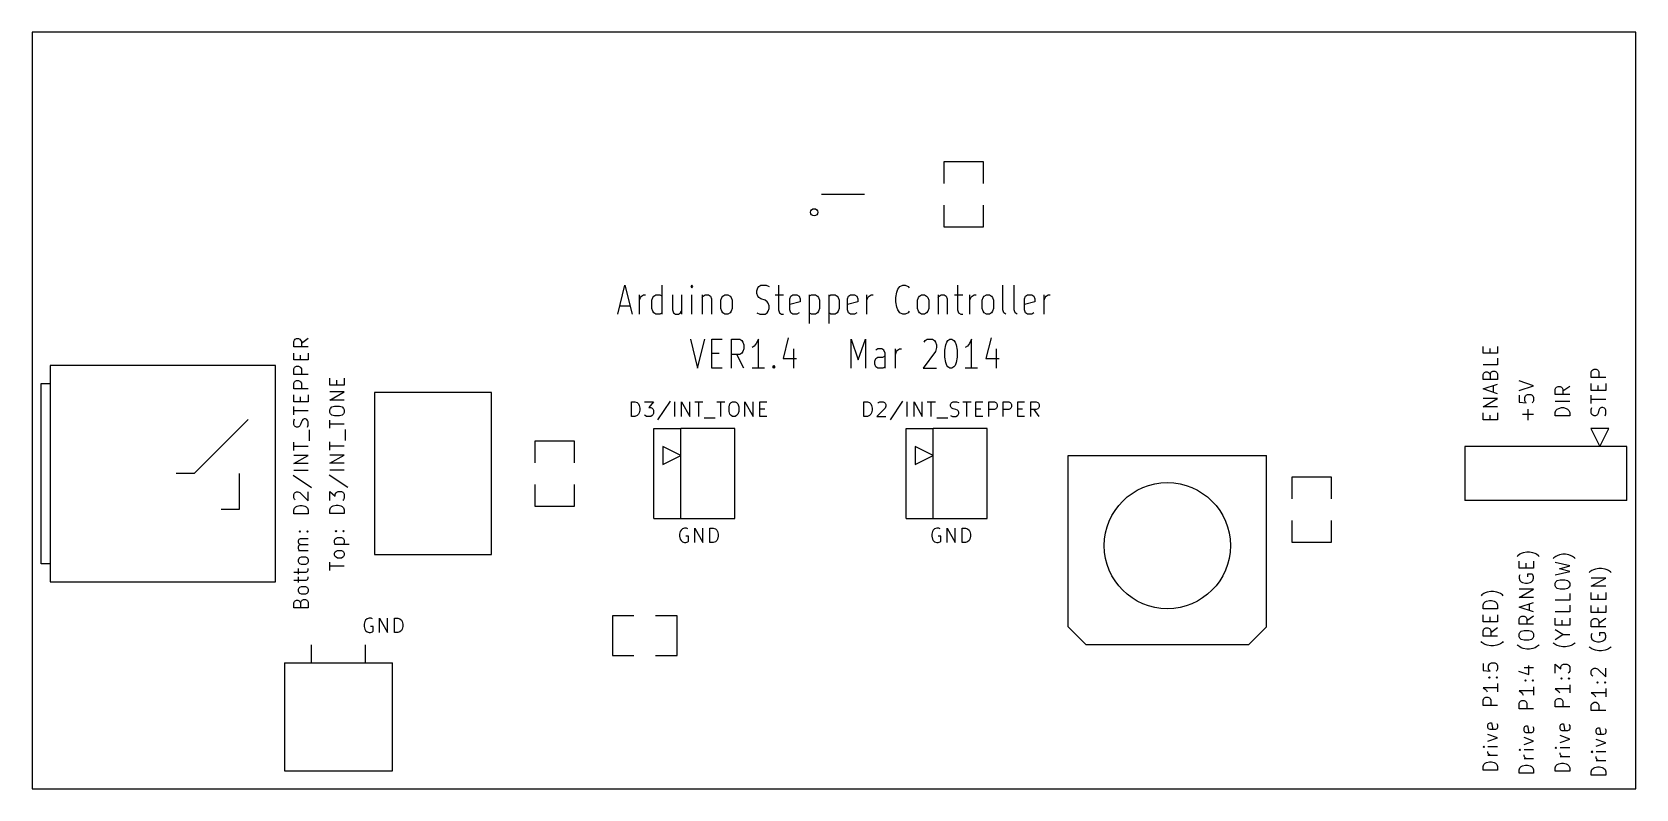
# Model space of a CAD drawing. Extents: x 45000 to 89500, y 31170 to 52170.
import ezdxf

# ---------------------------------------------------------------- set-up
doc = ezdxf.new("R2010")
doc.units = 0
doc.layers.add('BLACK', color=1, linetype='CONTINUOUS')

msp = doc.modelspace()

# ---------------------------------------------------------------- linework, layer by layer
at = {"layer": 'BLACK'}
for p, q in [((45000, 52170), (45000, 31170)), ((89500, 52170), (45000, 52170)), ((89500, 31170), (89500, 52170)), ((71400, 48570), (70300, 48570)), ((70300, 48570), (70300, 47970)), ((71400, 47970), (71400, 48570)), ((66900, 47670), (68100, 47670)), ((70300, 47370), (70300, 46770)), ((71400, 46770), (71400, 47370)), ((70300, 46770), (71400, 46770)), ((61251, 44346), (61451, 45146)), ((61451, 45146), (61651, 44346)), ((62479, 44346), (62479, 45146)), ((63308, 45146), (63279, 45108)), ((63279, 45108), (63308, 45070)), ((63336, 45108), (63308, 45146)), ((63308, 45146), (63308, 45070)), ((63308, 45070), (63336, 45108)), ((65108, 44994), (65137, 45070)), ((65108, 44918), (65108, 44994)), ((65137, 45070), (65165, 45108)), ((65165, 45108), (65223, 45146)), ((65223, 45146), (65365, 45146)), ((65365, 45146), (65451, 45108)), ((65708, 45146), (65708, 44460)), ((68964, 44803), (68993, 44956)), ((68993, 44956), (69021, 45032)), ((69021, 45032), (69079, 45108)), ((69079, 45108), (69164, 45146)), ((69164, 45146), (69221, 45146)), ((69221, 45146), (69307, 45108)), ((69307, 45108), (69336, 45070)), ((70679, 45146), (70679, 44460)), ((71936, 44460), (71936, 45146)), ((72250, 44460), (72250, 45146)), ((61308, 44575), (61594, 44575)), ((61851, 44346), (61851, 44880)), ((61851, 44727), (61879, 44803)), ((61879, 44803), (61908, 44841)), ((61908, 44841), (61965, 44880)), ((61965, 44880), (62022, 44880)), ((62193, 44727), (62222, 44803)), ((62193, 44499), (62193, 44727)), ((62222, 44803), (62250, 44841)), ((62250, 44841), (62308, 44880)), ((62308, 44880), (62422, 44880)), ((62422, 44880), (62479, 44841)), ((62765, 44880), (62765, 44460)), ((63022, 44880), (63022, 44346)), ((63308, 44346), (63308, 44880)), ((63594, 44880), (63594, 44346)), ((63594, 44803), (63622, 44841)), ((63622, 44841), (63680, 44880)), ((63680, 44880), (63765, 44880)), ((63765, 44880), (63822, 44841)), ((63822, 44841), (63851, 44765)), ((63851, 44765), (63851, 44346)), ((64108, 44727), (64137, 44803)), ((64108, 44499), (64108, 44727)), ((64137, 44803), (64165, 44841)), ((64165, 44841), (64223, 44880)), ((64223, 44880), (64308, 44880)), ((64308, 44880), (64365, 44841)), ((64365, 44841), (64394, 44803)), ((64394, 44803), (64423, 44727)), ((64423, 44727), (64423, 44499)), ((65137, 44841), (65108, 44918)), ((65165, 44803), (65137, 44841)), ((65223, 44765), (65165, 44803)), ((65337, 44727), (65223, 44765)), ((65394, 44689), (65337, 44727)), ((65423, 44651), (65394, 44689)), ((65451, 44575), (65423, 44651)), ((65451, 44499), (65451, 44575)), ((65622, 44880), (65851, 44880)), ((66022, 44765), (66051, 44841)), ((66022, 44460), (66022, 44765)), ((66308, 44689), (66022, 44613)), ((66051, 44841), (66108, 44880)), ((66108, 44880), (66222, 44880)), ((66222, 44880), (66279, 44841)), ((66279, 44841), (66308, 44765)), ((66308, 44765), (66308, 44689)), ((66565, 44880), (66565, 44080)), ((66565, 44841), (66622, 44880)), ((66622, 44880), (66736, 44880)), ((66736, 44880), (66793, 44841)), ((66793, 44841), (66822, 44803)), ((66822, 44803), (66851, 44727)), ((66851, 44727), (66851, 44499)), ((67108, 44880), (67108, 44080)), ((67108, 44841), (67165, 44880)), ((67165, 44880), (67279, 44880)), ((67279, 44880), (67336, 44841)), ((67336, 44841), (67365, 44803)), ((67365, 44803), (67394, 44727)), ((67394, 44727), (67394, 44499)), ((67622, 44765), (67651, 44841)), ((67622, 44460), (67622, 44765)), ((67908, 44689), (67622, 44613)), ((67651, 44841), (67708, 44880)), ((67708, 44880), (67822, 44880)), ((67822, 44880), (67879, 44841)), ((67879, 44841), (67908, 44765)), ((67908, 44765), (67908, 44689)), ((68165, 44346), (68165, 44880)), ((68165, 44727), (68193, 44803)), ((68193, 44803), (68222, 44841)), ((68222, 44841), (68279, 44880)), ((68279, 44880), (68336, 44880)), ((68964, 44689), (68964, 44803)), ((68993, 44537), (68964, 44689)), ((69021, 44460), (68993, 44537)), ((69564, 44727), (69593, 44803)), ((69564, 44499), (69564, 44727)), ((69593, 44803), (69621, 44841)), ((69621, 44841), (69679, 44880)), ((69679, 44880), (69764, 44880)), ((69764, 44880), (69821, 44841)), ((69821, 44841), (69850, 44803)), ((69850, 44803), (69879, 44727)), ((69879, 44727), (69879, 44499)), ((70136, 44880), (70136, 44346)), ((70136, 44803), (70164, 44841)), ((70164, 44841), (70222, 44880)), ((70222, 44880), (70307, 44880)), ((70307, 44880), (70364, 44841)), ((70364, 44841), (70393, 44765)), ((70393, 44765), (70393, 44346)), ((70593, 44880), (70822, 44880)), ((71022, 44346), (71022, 44880)), ((71022, 44727), (71050, 44803)), ((71050, 44803), (71079, 44841)), ((71079, 44841), (71136, 44880)), ((71136, 44880), (71193, 44880)), ((71364, 44727), (71393, 44803)), ((71364, 44499), (71364, 44727)), ((71393, 44803), (71421, 44841)), ((71421, 44841), (71479, 44880)), ((71479, 44880), (71564, 44880)), ((71564, 44880), (71621, 44841)), ((71621, 44841), (71650, 44803)), ((71650, 44803), (71679, 44727)), ((71679, 44727), (71679, 44499)), ((72535, 44765), (72564, 44841)), ((72535, 44460), (72535, 44765)), ((72821, 44689), (72535, 44613)), ((72564, 44841), (72621, 44880)), ((72621, 44880), (72735, 44880)), ((72735, 44880), (72792, 44841)), ((72792, 44841), (72821, 44765)), ((72821, 44765), (72821, 44689)), ((73078, 44346), (73078, 44880)), ((73078, 44727), (73106, 44803)), ((73106, 44803), (73135, 44841)), ((73135, 44841), (73192, 44880)), ((73192, 44880), (73249, 44880)), ((62222, 44422), (62193, 44499)), ((62250, 44384), (62222, 44422)), ((62308, 44346), (62250, 44384)), ((62422, 44346), (62308, 44346)), ((62479, 44384), (62422, 44346)), ((62765, 44460), (62793, 44384)), ((62793, 44384), (62851, 44346)), ((62851, 44346), (62936, 44346)), ((62936, 44346), (62993, 44384)), ((62993, 44384), (63022, 44422)), ((64137, 44422), (64108, 44499)), ((64165, 44384), (64137, 44422)), ((64223, 44346), (64165, 44384)), ((64308, 44346), (64223, 44346)), ((64365, 44384), (64308, 44346)), ((64394, 44422), (64365, 44384)), ((64423, 44499), (64394, 44422)), ((65108, 44384), (65194, 44346)), ((65194, 44346), (65337, 44346)), ((65337, 44346), (65394, 44384)), ((65394, 44384), (65423, 44422)), ((65423, 44422), (65451, 44499)), ((65708, 44460), (65736, 44384)), ((65736, 44384), (65794, 44346)), ((65794, 44346), (65851, 44346)), ((66051, 44384), (66022, 44460)), ((66108, 44346), (66051, 44384)), ((66222, 44346), (66108, 44346)), ((66279, 44384), (66222, 44346)), ((66622, 44346), (66565, 44384)), ((66736, 44346), (66622, 44346)), ((66793, 44384), (66736, 44346)), ((66822, 44422), (66793, 44384)), ((66851, 44499), (66822, 44422)), ((67165, 44346), (67108, 44384)), ((67279, 44346), (67165, 44346)), ((67336, 44384), (67279, 44346)), ((67365, 44422), (67336, 44384)), ((67394, 44499), (67365, 44422)), ((67651, 44384), (67622, 44460)), ((67708, 44346), (67651, 44384)), ((67822, 44346), (67708, 44346)), ((67879, 44384), (67822, 44346)), ((69079, 44384), (69021, 44460)), ((69164, 44346), (69079, 44384)), ((69221, 44346), (69164, 44346)), ((69307, 44384), (69221, 44346)), ((69336, 44422), (69307, 44384)), ((69593, 44422), (69564, 44499)), ((69621, 44384), (69593, 44422)), ((69679, 44346), (69621, 44384)), ((69764, 44346), (69679, 44346)), ((69821, 44384), (69764, 44346)), ((69850, 44422), (69821, 44384)), ((69879, 44499), (69850, 44422)), ((70679, 44460), (70707, 44384)), ((70707, 44384), (70765, 44346)), ((70765, 44346), (70822, 44346)), ((71393, 44422), (71364, 44499)), ((71421, 44384), (71393, 44422)), ((71479, 44346), (71421, 44384)), ((71564, 44346), (71479, 44346)), ((71621, 44384), (71564, 44346)), ((71650, 44422), (71621, 44384)), ((71679, 44499), (71650, 44422)), ((71964, 44384), (71936, 44460)), ((72022, 44346), (71964, 44384)), ((72278, 44384), (72250, 44460)), ((72336, 44346), (72278, 44384)), ((72564, 44384), (72535, 44460)), ((72621, 44346), (72564, 44384)), ((72735, 44346), (72621, 44346)), ((72792, 44384), (72735, 44346)), ((52262, 43588), (52281, 43626)), ((52281, 43626), (52300, 43645)), ((52300, 43645), (52338, 43664)), ((52338, 43664), (52395, 43664)), ((52395, 43664), (52433, 43645)), ((52433, 43645), (52452, 43626)), ((52452, 43626), (52471, 43588)), ((52662, 43664), (52471, 43530)), ((63265, 43646), (63465, 42846)), ((63465, 42846), (63665, 43646)), ((63865, 42846), (63865, 43646)), ((63865, 43646), (64151, 43646)), ((64408, 42846), (64408, 43646)), ((64408, 43646), (64636, 43646)), ((64636, 43646), (64694, 43608)), ((65151, 43646), (65094, 43532)), ((65151, 42846), (65151, 43646)), ((65979, 43684), (65836, 43113)), ((67723, 42846), (67723, 43646)), ((67723, 43646), (67923, 43075)), ((67923, 43075), (68123, 43646)), ((68123, 43646), (68123, 42846)), ((69780, 43608), (69837, 43646)), ((69837, 43646), (69980, 43646)), ((69980, 43646), (70037, 43608)), ((70408, 43608), (70465, 43646)), ((70465, 43646), (70522, 43646)), ((70522, 43646), (70579, 43608)), ((71065, 43646), (71008, 43532)), ((71065, 42846), (71065, 43646)), ((71607, 43684), (71464, 43113)), ((52262, 43435), (52262, 43588)), ((52662, 43435), (52262, 43435)), ((52262, 43073), (52262, 43264)), ((52452, 43073), (52452, 43207)), ((52471, 43588), (52471, 43435)), ((52662, 43264), (52662, 43073)), ((63865, 43265), (64065, 43265)), ((64636, 43227), (64408, 43227)), ((64751, 42846), (64551, 43227)), ((64694, 43265), (64636, 43227)), ((64694, 43608), (64722, 43570)), ((64722, 43303), (64694, 43265)), ((64722, 43570), (64751, 43494)), ((64751, 43380), (64722, 43303)), ((64751, 43494), (64751, 43380)), ((65036, 43456), (64979, 43418)), ((65094, 43532), (65036, 43456)), ((66122, 43380), (66122, 42846)), ((68466, 43380), (68409, 43341)), ((68580, 43380), (68466, 43380)), ((68637, 43341), (68580, 43380)), ((68609, 43151), (68666, 43189)), ((68666, 43265), (68637, 43341)), ((68666, 42846), (68666, 43265)), ((68952, 42846), (68952, 43380)), ((68952, 43227), (68980, 43303)), ((68980, 43303), (69009, 43341)), ((69009, 43341), (69066, 43380)), ((69066, 43380), (69123, 43380)), ((70066, 43303), (69723, 42846)), ((69751, 43570), (69780, 43608)), ((70037, 43608), (70066, 43570)), ((70066, 43570), (70094, 43494)), ((70094, 43418), (70066, 43303)), ((70094, 43494), (70094, 43418)), ((70322, 43341), (70351, 43494)), ((70322, 43151), (70322, 43341)), ((70351, 43494), (70379, 43570)), ((70379, 43570), (70408, 43608)), ((70579, 43608), (70608, 43570)), ((70608, 43570), (70637, 43494)), ((70637, 43494), (70665, 43341)), ((70665, 43341), (70665, 43151)), ((70950, 43456), (70893, 43418)), ((71008, 43532), (70950, 43456)), ((71750, 43380), (71750, 42846)), ((85262, 43258), (85262, 43449)), ((85662, 43258), (85262, 43258)), ((85452, 43258), (85452, 43392)), ((85662, 43449), (85662, 43258)), ((51750, 42920), (45500, 42920)), ((45500, 42920), (45500, 36920)), ((51750, 36920), (51750, 42920)), ((52662, 43073), (52262, 43073)), ((52262, 42826), (52281, 42864)), ((52262, 42673), (52262, 42826)), ((52281, 42864), (52300, 42883)), ((52300, 42883), (52338, 42902)), ((52338, 42902), (52395, 42902)), ((52395, 42902), (52433, 42883)), ((52433, 42883), (52452, 42864)), ((52452, 42864), (52471, 42826)), ((52471, 42826), (52471, 42673)), ((64151, 42846), (63865, 42846)), ((65322, 42846), (64979, 42846)), ((65550, 42884), (65579, 42922)), ((65579, 42846), (65550, 42884)), ((65579, 42922), (65607, 42884)), ((65579, 42922), (65579, 42846)), ((65607, 42884), (65579, 42846)), ((65836, 43113), (66208, 43113)), ((68380, 43037), (68409, 43113)), ((68380, 42960), (68380, 43037)), ((68409, 42884), (68380, 42960)), ((68409, 43113), (68466, 43151)), ((68466, 42846), (68409, 42884)), ((68466, 43151), (68609, 43151)), ((68609, 42846), (68466, 42846)), ((68666, 42884), (68609, 42846)), ((69723, 42846), (70094, 42846)), ((70351, 42999), (70322, 43151)), ((70379, 42922), (70351, 42999)), ((70408, 42884), (70379, 42922)), ((70465, 42846), (70408, 42884)), ((70522, 42846), (70465, 42846)), ((70579, 42884), (70522, 42846)), ((70608, 42922), (70579, 42884)), ((70637, 42999), (70608, 42922)), ((70665, 43151), (70637, 42999)), ((71236, 42846), (70893, 42846)), ((71464, 43113), (71836, 43113)), ((85662, 42934), (85262, 42934)), ((85281, 42706), (85300, 42725)), ((85300, 42725), (85338, 42744)), ((85338, 42744), (85376, 42744)), ((85376, 42744), (85414, 42725)), ((85414, 42725), (85433, 42706)), ((85452, 42668), (85471, 42725)), ((85471, 42725), (85490, 42744)), ((85490, 42744), (85529, 42763)), ((85529, 42763), (85586, 42763)), ((85586, 42763), (85624, 42744)), ((85624, 42744), (85643, 42725)), ((85643, 42725), (85662, 42687)), ((85662, 43125), (85662, 42934)), ((88262, 42742), (88281, 42780)), ((88262, 42589), (88262, 42742)), ((88281, 42780), (88300, 42799)), ((88300, 42799), (88338, 42818)), ((88338, 42818), (88395, 42818)), ((88395, 42818), (88433, 42799)), ((88433, 42799), (88452, 42780)), ((88452, 42780), (88471, 42742)), ((88471, 42742), (88471, 42589)), ((45250, 37420), (45250, 42420)), ((45250, 42420), (45500, 42420)), ((52662, 42673), (52262, 42673)), ((52262, 42426), (52281, 42464)), ((52262, 42273), (52262, 42426)), ((52281, 42464), (52300, 42483)), ((52300, 42483), (52338, 42502)), ((52338, 42502), (52395, 42502)), ((52395, 42502), (52433, 42483)), ((52433, 42483), (52452, 42464)), ((52452, 42464), (52471, 42426)), ((52471, 42426), (52471, 42273)), ((53262, 42377), (53262, 42568)), ((53662, 42377), (53262, 42377)), ((53452, 42377), (53452, 42511)), ((53662, 42568), (53662, 42377)), ((85262, 42668), (85281, 42706)), ((85262, 42534), (85262, 42668)), ((85662, 42534), (85262, 42534)), ((85262, 42267), (85662, 42401)), ((85433, 42706), (85452, 42668)), ((85452, 42668), (85452, 42534)), ((85548, 42172), (85548, 42363)), ((85662, 42687), (85662, 42534)), ((86662, 42358), (86262, 42492)), ((86262, 42225), (86662, 42358)), ((87262, 42263), (87281, 42301)), ((87281, 42301), (87300, 42320)), ((87300, 42320), (87338, 42339)), ((87338, 42339), (87395, 42339)), ((87395, 42339), (87433, 42320)), ((87433, 42320), (87452, 42301)), ((87452, 42301), (87471, 42263)), ((87662, 42339), (87471, 42205)), ((88662, 42589), (88262, 42589)), ((88262, 42227), (88262, 42418)), ((88452, 42227), (88452, 42361)), ((88662, 42418), (88662, 42227)), ((52662, 42273), (52262, 42273)), ((52262, 41911), (52262, 42102)), ((52662, 41911), (52262, 41911)), ((52452, 41911), (52452, 42045)), ((52662, 42102), (52662, 41911)), ((53262, 41958), (53662, 42187)), ((53662, 42187), (53262, 42187)), ((53662, 41958), (53262, 41958)), ((57750, 42170), (54500, 42170)), ((54500, 42170), (54500, 37670)), ((57750, 37670), (57750, 42170)), ((61633, 41508), (61633, 41908)), ((61633, 41908), (61728, 41908)), ((61728, 41908), (61786, 41889)), ((61786, 41889), (61824, 41851)), ((61824, 41851), (61843, 41813)), ((61995, 41908), (62243, 41908)), ((62243, 41908), (62109, 41756)), ((62700, 41927), (62357, 41413)), ((62833, 41508), (62833, 41908)), ((63023, 41508), (63023, 41908)), ((63023, 41908), (63252, 41508)), ((63252, 41508), (63252, 41908)), ((63385, 41908), (63614, 41908)), ((63499, 41508), (63499, 41908)), ((63995, 41908), (64224, 41908)), ((64109, 41508), (64109, 41908)), ((64338, 41775), (64357, 41851)), ((64357, 41851), (64395, 41889)), ((64395, 41889), (64433, 41908)), ((64433, 41908), (64510, 41908)), ((64510, 41908), (64548, 41889)), ((64548, 41889), (64586, 41851)), ((64586, 41851), (64605, 41775)), ((64776, 41508), (64776, 41908)), ((64776, 41908), (65005, 41508)), ((65005, 41508), (65005, 41908)), ((65195, 41508), (65195, 41908)), ((65195, 41908), (65386, 41908)), ((68081, 41508), (68081, 41908)), ((68081, 41908), (68176, 41908)), ((68176, 41908), (68234, 41889)), ((68234, 41889), (68272, 41851)), ((68272, 41851), (68291, 41813)), ((68462, 41870), (68481, 41889)), ((68481, 41889), (68519, 41908)), ((68519, 41908), (68615, 41908)), ((68615, 41908), (68653, 41889)), ((68653, 41889), (68672, 41870)), ((68672, 41870), (68691, 41832)), ((68691, 41832), (68691, 41794)), ((69148, 41927), (68805, 41413)), ((69281, 41508), (69281, 41908)), ((69471, 41508), (69471, 41908)), ((69471, 41908), (69700, 41508)), ((69700, 41508), (69700, 41908)), ((69833, 41908), (70062, 41908)), ((69947, 41508), (69947, 41908)), ((70481, 41832), (70500, 41870)), ((70481, 41794), (70481, 41832)), ((70500, 41870), (70519, 41889)), ((70519, 41889), (70557, 41908)), ((70557, 41908), (70653, 41908)), ((70653, 41908), (70710, 41889)), ((70824, 41908), (71053, 41908)), ((70938, 41508), (70938, 41908)), ((71186, 41508), (71186, 41908)), ((71186, 41908), (71377, 41908)), ((71548, 41508), (71548, 41908)), ((71548, 41908), (71701, 41908)), ((71701, 41908), (71739, 41889)), ((71739, 41889), (71758, 41870)), ((71758, 41870), (71777, 41832)), ((71777, 41832), (71777, 41775)), ((71948, 41508), (71948, 41908)), ((71948, 41908), (72101, 41908)), ((72101, 41908), (72139, 41889)), ((72139, 41889), (72158, 41870)), ((72158, 41870), (72177, 41832)), ((72177, 41832), (72177, 41775)), ((72348, 41508), (72348, 41908)), ((72348, 41908), (72539, 41908)), ((72710, 41508), (72710, 41908)), ((72710, 41908), (72863, 41908)), ((72863, 41908), (72901, 41889)), ((72901, 41889), (72920, 41870)), ((72920, 41870), (72939, 41832)), ((72939, 41832), (72939, 41775)), ((85662, 42134), (85262, 42267)), ((85262, 41772), (85662, 42001)), ((85662, 42001), (85262, 42001)), ((86262, 42092), (86262, 41901)), ((86262, 41901), (86452, 41882)), ((86414, 42035), (86433, 42073)), ((86414, 41939), (86414, 42035)), ((86433, 41901), (86414, 41939)), ((86433, 42073), (86452, 42092)), ((86452, 41882), (86433, 41901)), ((86452, 42092), (86490, 42111)), ((86490, 42111), (86586, 42111)), ((86586, 42111), (86624, 42092)), ((86624, 42092), (86643, 42073)), ((86643, 41901), (86624, 41882)), ((86643, 42073), (86662, 42035)), ((86662, 41939), (86643, 41901)), ((86662, 42035), (86662, 41939)), ((87262, 42110), (87262, 42263)), ((87662, 42110), (87262, 42110)), ((87662, 41920), (87262, 41920)), ((87471, 42263), (87471, 42110)), ((88662, 42227), (88262, 42227)), ((88262, 41865), (88262, 42094)), ((88662, 41979), (88262, 41979)), ((51000, 41420), (49500, 39920)), ((52262, 41549), (52262, 41778)), ((52662, 41663), (52262, 41663)), ((52262, 41378), (52281, 41435)), ((52490, 41397), (52471, 41359)), ((52510, 41416), (52490, 41397)), ((52548, 41435), (52510, 41416)), ((52586, 41435), (52548, 41435)), ((52624, 41416), (52586, 41435)), ((52643, 41397), (52624, 41416)), ((52662, 41359), (52643, 41397)), ((53262, 41692), (53281, 41730)), ((53262, 41615), (53262, 41692)), ((53281, 41577), (53262, 41615)), ((53262, 41177), (53262, 41406)), ((53281, 41730), (53319, 41768)), ((53319, 41539), (53281, 41577)), ((53319, 41768), (53395, 41787)), ((53395, 41520), (53319, 41539)), ((53395, 41787), (53529, 41787)), ((53529, 41520), (53395, 41520)), ((53529, 41787), (53605, 41768)), ((53605, 41539), (53529, 41520)), ((53605, 41768), (53643, 41730)), ((53643, 41577), (53605, 41539)), ((53643, 41730), (53662, 41692)), ((53662, 41615), (53643, 41577)), ((53662, 41692), (53662, 41615)), ((61728, 41508), (61633, 41508)), ((61786, 41527), (61728, 41508)), ((61824, 41565), (61786, 41527)), ((61843, 41603), (61824, 41565)), ((61843, 41813), (61862, 41737)), ((61862, 41680), (61843, 41603)), ((61862, 41737), (61862, 41680)), ((62014, 41527), (61995, 41546)), ((62052, 41508), (62014, 41527)), ((62167, 41508), (62052, 41508)), ((62109, 41756), (62167, 41756)), ((62167, 41756), (62205, 41737)), ((62205, 41527), (62167, 41508)), ((62205, 41737), (62224, 41718)), ((62224, 41546), (62205, 41527)), ((62224, 41718), (62243, 41680)), ((62243, 41584), (62224, 41546)), ((62243, 41680), (62243, 41584)), ((63652, 41470), (63957, 41470)), ((64338, 41641), (64338, 41775)), ((64357, 41565), (64338, 41641)), ((64395, 41527), (64357, 41565)), ((64433, 41508), (64395, 41527)), ((64510, 41508), (64433, 41508)), ((64548, 41527), (64510, 41508)), ((64586, 41565), (64548, 41527)), ((64605, 41641), (64586, 41565)), ((64605, 41775), (64605, 41641)), ((65195, 41718), (65329, 41718)), ((65386, 41508), (65195, 41508)), ((68176, 41508), (68081, 41508)), ((68234, 41527), (68176, 41508)), ((68272, 41565), (68234, 41527)), ((68291, 41603), (68272, 41565)), ((68291, 41813), (68310, 41737)), ((68310, 41680), (68291, 41603)), ((68310, 41737), (68310, 41680)), ((68672, 41737), (68443, 41508)), ((68443, 41508), (68691, 41508)), ((68691, 41794), (68672, 41737)), ((70100, 41470), (70405, 41470)), ((70500, 41756), (70481, 41794)), ((70481, 41527), (70538, 41508)), ((70519, 41737), (70500, 41756)), ((70557, 41718), (70519, 41737)), ((70538, 41508), (70634, 41508)), ((70634, 41699), (70557, 41718)), ((70672, 41680), (70634, 41699)), ((70634, 41508), (70672, 41527)), ((70691, 41660), (70672, 41680)), ((70672, 41527), (70691, 41546)), ((70710, 41622), (70691, 41660)), ((70691, 41546), (70710, 41584)), ((70710, 41584), (70710, 41622)), ((71186, 41718), (71320, 41718)), ((71377, 41508), (71186, 41508)), ((71701, 41699), (71548, 41699)), ((71739, 41718), (71701, 41699)), ((71758, 41737), (71739, 41718)), ((71777, 41775), (71758, 41737)), ((72101, 41699), (71948, 41699)), ((72139, 41718), (72101, 41699)), ((72158, 41737), (72139, 41718)), ((72177, 41775), (72158, 41737)), ((72348, 41718), (72482, 41718)), ((72539, 41508), (72348, 41508)), ((72863, 41699), (72710, 41699)), ((72939, 41508), (72805, 41699)), ((72901, 41718), (72863, 41699)), ((72920, 41737), (72901, 41718)), ((72939, 41775), (72920, 41737)), ((85662, 41772), (85262, 41772)), ((85262, 41410), (85262, 41601)), ((85662, 41410), (85262, 41410)), ((85452, 41410), (85452, 41544)), ((85662, 41601), (85662, 41410)), ((86662, 41559), (86357, 41559)), ((86510, 41406), (86510, 41711)), ((87262, 41615), (87281, 41673)), ((87262, 41520), (87262, 41615)), ((87662, 41520), (87262, 41520)), ((87281, 41673), (87319, 41711)), ((87319, 41711), (87357, 41730)), ((87357, 41730), (87433, 41749)), ((87433, 41749), (87490, 41749)), ((87490, 41749), (87567, 41730)), ((87567, 41730), (87605, 41711)), ((87605, 41711), (87643, 41673)), ((87643, 41673), (87662, 41615)), ((87662, 41615), (87662, 41520)), ((88262, 41694), (88281, 41751)), ((88262, 41598), (88262, 41694)), ((88281, 41560), (88262, 41598)), ((88300, 41541), (88281, 41560)), ((88338, 41522), (88300, 41541)), ((88376, 41522), (88338, 41522)), ((88414, 41541), (88376, 41522)), ((88433, 41560), (88414, 41541)), ((88452, 41598), (88433, 41560)), ((88471, 41675), (88452, 41598)), ((88490, 41713), (88471, 41675)), ((88510, 41732), (88490, 41713)), ((88548, 41751), (88510, 41732)), ((88586, 41751), (88548, 41751)), ((88624, 41732), (88586, 41751)), ((88643, 41713), (88624, 41732)), ((88662, 41675), (88643, 41713)), ((88643, 41522), (88662, 41579)), ((88662, 41579), (88662, 41675)), ((52262, 41282), (52262, 41378)), ((52281, 41244), (52262, 41282)), ((52300, 41225), (52281, 41244)), ((52338, 41206), (52300, 41225)), ((52376, 41206), (52338, 41206)), ((52414, 41225), (52376, 41206)), ((52433, 41244), (52414, 41225)), ((52452, 41282), (52433, 41244)), ((52471, 41359), (52452, 41282)), ((52643, 41206), (52662, 41263)), ((52662, 41263), (52662, 41359)), ((52700, 40825), (52700, 41130)), ((53662, 41291), (53262, 41291)), ((53700, 40834), (53700, 41139)), ((62250, 38670), (62250, 41170)), ((62250, 41170), (63000, 41170)), ((63000, 38670), (63000, 41170)), ((64500, 41170), (63000, 41170)), ((64500, 38670), (64500, 41170)), ((69250, 38670), (69250, 41170)), ((69250, 41170), (70000, 41170)), ((70000, 38670), (70000, 41170)), ((71500, 41170), (70000, 41170)), ((71500, 38670), (71500, 41170)), ((88250, 41170), (88500, 40670)), ((88750, 41170), (88250, 41170)), ((88500, 40670), (88750, 41170)), ((52262, 40558), (52262, 40787)), ((52662, 40672), (52262, 40672)), ((53262, 40567), (53262, 40796)), ((53662, 40681), (53262, 40681)), ((60050, 40820), (58950, 40820)), ((58950, 40820), (58950, 40220)), ((60050, 40220), (60050, 40820)), ((63000, 40420), (62500, 40670)), ((62500, 40670), (62500, 40170)), ((70000, 40420), (69500, 40670)), ((69500, 40670), (69500, 40170)), ((89250, 40670), (84750, 40670)), ((84750, 40670), (84750, 39170)), ((89250, 39170), (89250, 40670)), ((52262, 40196), (52662, 40425)), ((52662, 40425), (52262, 40425)), ((52662, 40196), (52262, 40196)), ((53262, 40205), (53662, 40434)), ((53662, 40434), (53262, 40434)), ((53662, 40205), (53262, 40205)), ((62500, 40170), (63000, 40420)), ((69500, 40170), (70000, 40420)), ((73750, 35670), (73750, 40420)), ((73750, 40420), (79250, 40420)), ((79250, 35670), (79250, 40420)), ((49500, 39920), (49000, 39920)), ((50750, 39920), (50750, 38920)), ((52243, 39873), (52757, 39530)), ((52662, 40006), (52262, 40006)), ((53243, 39882), (53757, 39539)), ((53662, 40015), (53262, 40015)), ((58950, 39620), (58950, 39020)), ((60050, 39020), (60050, 39620)), ((81050, 39820), (79950, 39820)), ((79950, 39820), (79950, 39220)), ((81050, 39220), (81050, 39820)), ((52262, 39340), (52281, 39378)), ((52262, 39244), (52262, 39340)), ((52281, 39206), (52262, 39244)), ((52281, 39378), (52300, 39397)), ((52300, 39187), (52281, 39206)), ((52300, 39397), (52338, 39416)), ((52338, 39416), (52376, 39416)), ((52376, 39416), (52433, 39397)), ((52433, 39397), (52662, 39168)), ((52662, 39168), (52662, 39416)), ((53262, 39177), (53262, 39425)), ((53262, 39425), (53414, 39291)), ((53414, 39349), (53433, 39387)), ((53414, 39291), (53414, 39349)), ((53433, 39387), (53452, 39406)), ((53452, 39406), (53490, 39425)), ((53490, 39425), (53586, 39425)), ((53586, 39425), (53624, 39406)), ((53624, 39406), (53643, 39387)), ((53643, 39196), (53624, 39177)), ((53643, 39387), (53662, 39349)), ((53662, 39234), (53643, 39196)), ((53662, 39349), (53662, 39234)), ((89250, 39170), (84750, 39170)), ((50750, 38920), (50250, 38920)), ((52262, 38901), (52281, 38959)), ((52262, 38806), (52262, 38901)), ((52662, 38806), (52262, 38806)), ((52281, 38959), (52319, 38997)), ((52319, 38997), (52357, 39016)), ((52357, 39016), (52433, 39035)), ((52433, 39035), (52490, 39035)), ((52490, 39035), (52567, 39016)), ((52567, 39016), (52605, 38997)), ((52605, 38997), (52643, 38959)), ((52643, 38959), (52662, 38901)), ((52662, 38901), (52662, 38806)), ((53262, 38910), (53281, 38968)), ((53262, 38815), (53262, 38910)), ((53662, 38815), (53262, 38815)), ((53281, 38968), (53319, 39006)), ((53319, 39006), (53357, 39025)), ((53357, 39025), (53433, 39044)), ((53433, 39044), (53490, 39044)), ((53490, 39044), (53567, 39025)), ((53567, 39025), (53605, 39006)), ((53605, 39006), (53643, 38968)), ((53643, 38968), (53662, 38910)), ((53662, 38910), (53662, 38815)), ((58950, 39020), (60050, 39020)), ((52414, 38311), (52433, 38330)), ((52433, 38292), (52414, 38311)), ((52414, 38311), (52452, 38311)), ((52433, 38330), (52452, 38311)), ((52452, 38311), (52433, 38292)), ((52624, 38311), (52643, 38330)), ((52643, 38292), (52624, 38311)), ((52624, 38311), (52662, 38311)), ((52643, 38330), (52662, 38311)), ((52662, 38311), (52643, 38292)), ((53414, 38320), (53433, 38339)), ((53433, 38301), (53414, 38320)), ((53414, 38320), (53452, 38320)), ((53433, 38339), (53452, 38320)), ((53452, 38320), (53433, 38301)), ((53624, 38320), (53643, 38339)), ((53643, 38301), (53624, 38320)), ((53624, 38320), (53662, 38320)), ((53643, 38339), (53662, 38320)), ((53662, 38320), (53643, 38301)), ((62250, 38670), (63000, 38670)), ((62986, 38313), (62967, 38237)), ((63005, 38351), (62986, 38313)), ((63000, 38670), (64500, 38670)), ((63043, 38389), (63005, 38351)), ((63101, 38408), (63043, 38389)), ((63158, 38408), (63101, 38408)), ((63196, 38389), (63158, 38408)), ((63386, 38008), (63386, 38408)), ((63386, 38408), (63615, 38008)), ((63615, 38008), (63615, 38408)), ((63805, 38008), (63805, 38408)), ((63805, 38408), (63900, 38408)), ((63900, 38408), (63958, 38389)), ((63958, 38389), (63996, 38351)), ((63996, 38351), (64015, 38313)), ((64015, 38313), (64034, 38237)), ((69250, 38670), (70000, 38670)), ((69986, 38313), (69967, 38237)), ((70005, 38351), (69986, 38313)), ((70000, 38670), (71500, 38670)), ((70043, 38389), (70005, 38351)), ((70101, 38408), (70043, 38389)), ((70158, 38408), (70101, 38408)), ((70196, 38389), (70158, 38408)), ((70386, 38008), (70386, 38408)), ((70386, 38408), (70615, 38008)), ((70615, 38008), (70615, 38408)), ((70805, 38008), (70805, 38408)), ((70805, 38408), (70900, 38408)), ((70900, 38408), (70958, 38389)), ((70958, 38389), (70996, 38351)), ((70996, 38351), (71015, 38313)), ((71015, 38313), (71034, 38237)), ((79950, 38620), (79950, 38020)), ((81050, 38020), (81050, 38620)), ((52395, 38064), (52414, 38102)), ((52395, 38007), (52395, 38064)), ((52414, 37969), (52395, 38007)), ((52395, 37893), (52414, 37931)), ((52395, 37835), (52395, 37893)), ((52414, 37797), (52395, 37835)), ((52414, 38102), (52452, 38121)), ((52452, 37950), (52414, 37969)), ((52414, 37931), (52452, 37950)), ((52452, 38121), (52662, 38121)), ((52452, 37950), (52662, 37950)), ((53395, 38073), (53414, 38111)), ((53395, 37996), (53395, 38073)), ((53414, 37958), (53395, 37996)), ((53395, 37958), (53795, 37958)), ((53414, 38111), (53433, 38130)), ((53433, 38130), (53471, 38149)), ((53471, 38149), (53586, 38149)), ((53586, 38149), (53624, 38130)), ((53624, 38130), (53643, 38111)), ((53643, 38111), (53662, 38073)), ((53662, 37996), (53643, 37958)), ((53662, 38073), (53662, 37996)), ((62967, 38237), (62967, 38180)), ((62967, 38180), (62986, 38103)), ((62986, 38103), (63005, 38065)), ((63005, 38065), (63043, 38027)), ((63043, 38027), (63101, 38008)), ((63101, 38008), (63139, 38008)), ((63215, 38180), (63139, 38180)), ((63139, 38008), (63196, 38027)), ((63196, 38027), (63215, 38046)), ((63215, 38046), (63215, 38180)), ((63900, 38008), (63805, 38008)), ((63958, 38027), (63900, 38008)), ((63996, 38065), (63958, 38027)), ((64015, 38103), (63996, 38065)), ((64034, 38180), (64015, 38103)), ((64034, 38237), (64034, 38180)), ((69967, 38237), (69967, 38180)), ((69967, 38180), (69986, 38103)), ((69986, 38103), (70005, 38065)), ((70005, 38065), (70043, 38027)), ((70043, 38027), (70101, 38008)), ((70101, 38008), (70139, 38008)), ((70215, 38180), (70139, 38180)), ((70139, 38008), (70196, 38027)), ((70196, 38027), (70215, 38046)), ((70215, 38046), (70215, 38180)), ((70900, 38008), (70805, 38008)), ((70958, 38027), (70900, 38008)), ((70996, 38065), (70958, 38027)), ((71015, 38103), (70996, 38065)), ((71034, 38180), (71015, 38103)), ((71034, 38237), (71034, 38180)), ((79950, 38020), (81050, 38020)), ((45500, 37420), (45250, 37420)), ((52662, 37778), (52395, 37778)), ((52395, 37531), (52414, 37569)), ((52395, 37473), (52395, 37531)), ((52414, 37435), (52395, 37473)), ((52433, 37778), (52414, 37797)), ((52414, 37569), (52433, 37588)), ((52433, 37416), (52414, 37435)), ((52433, 37588), (52471, 37607)), ((52471, 37397), (52433, 37416)), ((52471, 37607), (52586, 37607)), ((52586, 37397), (52471, 37397)), ((52586, 37607), (52624, 37588)), ((52624, 37416), (52586, 37397)), ((52624, 37588), (52643, 37569)), ((52643, 37435), (52624, 37416)), ((52643, 37569), (52662, 37531)), ((52662, 37473), (52643, 37435)), ((52662, 37531), (52662, 37473)), ((53262, 37234), (53262, 37463)), ((53395, 37711), (53414, 37749)), ((53395, 37653), (53395, 37711)), ((53414, 37615), (53395, 37653)), ((53414, 37749), (53433, 37768)), ((53433, 37596), (53414, 37615)), ((53433, 37768), (53471, 37787)), ((53471, 37577), (53433, 37596)), ((53471, 37787), (53586, 37787)), ((53586, 37577), (53471, 37577)), ((53586, 37787), (53624, 37768)), ((53624, 37596), (53586, 37577)), ((53624, 37768), (53643, 37749)), ((53643, 37615), (53624, 37596)), ((53643, 37749), (53662, 37711)), ((53662, 37653), (53643, 37615)), ((53662, 37711), (53662, 37653)), ((54500, 37670), (57750, 37670)), ((86224, 37642), (86205, 37623)), ((86281, 37680), (86224, 37642)), ((86262, 37299), (86262, 37490)), ((86319, 37699), (86281, 37680)), ((86376, 37718), (86319, 37699)), ((86471, 37737), (86376, 37718)), ((86452, 37299), (86452, 37433)), ((86548, 37737), (86471, 37737)), ((86643, 37718), (86548, 37737)), ((86700, 37699), (86643, 37718)), ((86662, 37490), (86662, 37299)), ((86738, 37680), (86700, 37699)), ((86795, 37642), (86738, 37680)), ((86814, 37623), (86795, 37642)), ((87224, 37585), (87205, 37566)), ((87281, 37623), (87224, 37585)), ((87662, 37357), (87262, 37452)), ((87319, 37642), (87281, 37623)), ((87376, 37661), (87319, 37642)), ((87471, 37680), (87376, 37661)), ((87548, 37680), (87471, 37680)), ((87643, 37661), (87548, 37680)), ((87700, 37642), (87643, 37661)), ((87738, 37623), (87700, 37642)), ((87795, 37585), (87738, 37623)), ((87814, 37566), (87795, 37585)), ((52262, 37187), (52605, 37187)), ((52262, 36958), (52605, 36958)), ((52395, 37130), (52395, 37282)), ((52395, 36901), (52395, 37053)), ((52605, 37187), (52643, 37206)), ((52605, 36958), (52643, 36977)), ((52643, 37206), (52662, 37244)), ((52643, 36977), (52662, 37015)), ((52662, 37244), (52662, 37282)), ((52662, 37015), (52662, 37053)), ((53662, 37348), (53262, 37348)), ((86662, 37299), (86262, 37299)), ((86281, 37109), (86262, 37071)), ((86262, 37071), (86262, 37014)), ((86262, 37014), (86281, 36956)), ((86281, 36956), (86319, 36918)), ((86624, 37128), (86490, 37128)), ((86490, 37128), (86490, 37052)), ((86605, 36918), (86643, 36956)), ((86643, 37109), (86624, 37128)), ((86662, 37052), (86643, 37109)), ((86643, 36956), (86662, 37014)), ((86662, 37014), (86662, 37052)), ((87262, 37109), (87662, 37204)), ((87281, 36919), (87319, 36957)), ((87319, 36957), (87395, 36976)), ((87376, 37281), (87662, 37357)), ((87662, 37204), (87376, 37281)), ((87395, 36976), (87529, 36976)), ((87529, 36976), (87605, 36957)), ((87605, 36957), (87643, 36919)), ((88224, 37192), (88205, 37173)), ((88281, 37230), (88224, 37192)), ((88262, 36792), (88662, 37021)), ((88662, 37021), (88262, 37021)), ((88319, 37249), (88281, 37230)), ((88376, 37268), (88319, 37249)), ((88471, 37287), (88376, 37268)), ((88548, 37287), (88471, 37287)), ((88643, 37268), (88548, 37287)), ((88700, 37249), (88643, 37268)), ((88738, 37230), (88700, 37249)), ((88795, 37192), (88738, 37230)), ((88814, 37173), (88795, 37192)), ((45500, 36920), (51750, 36920)), ((52395, 36711), (52414, 36749)), ((52395, 36653), (52395, 36711)), ((52414, 36615), (52395, 36653)), ((52414, 36749), (52433, 36768)), ((52433, 36596), (52414, 36615)), ((52433, 36768), (52471, 36787)), ((52471, 36577), (52433, 36596)), ((52471, 36787), (52586, 36787)), ((52586, 36577), (52471, 36577)), ((52586, 36787), (52624, 36768)), ((52624, 36596), (52586, 36577)), ((52624, 36768), (52643, 36749)), ((52643, 36615), (52624, 36596)), ((52643, 36749), (52662, 36711)), ((52662, 36653), (52643, 36615)), ((52662, 36711), (52662, 36653)), ((85224, 36551), (85205, 36532)), ((85281, 36589), (85224, 36551)), ((85319, 36608), (85281, 36589)), ((85376, 36627), (85319, 36608)), ((85471, 36646), (85376, 36627)), ((85548, 36646), (85471, 36646)), ((85643, 36627), (85548, 36646)), ((85700, 36608), (85643, 36627)), ((85738, 36589), (85700, 36608)), ((85795, 36551), (85738, 36589)), ((85814, 36532), (85795, 36551)), ((86262, 36480), (86662, 36709)), ((86662, 36709), (86262, 36709)), ((86319, 36918), (86357, 36899)), ((86357, 36899), (86433, 36880)), ((86433, 36880), (86490, 36880)), ((86490, 36880), (86567, 36899)), ((86567, 36899), (86605, 36918)), ((87262, 36881), (87281, 36919)), ((87262, 36804), (87262, 36881)), ((87281, 36766), (87262, 36804)), ((87319, 36728), (87281, 36766)), ((87395, 36709), (87319, 36728)), ((87529, 36709), (87395, 36709)), ((87605, 36728), (87529, 36709)), ((87643, 36766), (87605, 36728)), ((87643, 36919), (87662, 36881)), ((87662, 36804), (87643, 36766)), ((87662, 36881), (87662, 36804)), ((87662, 36595), (87662, 36404)), ((88662, 36792), (88262, 36792)), ((88262, 36430), (88262, 36621)), ((88452, 36430), (88452, 36564)), ((88662, 36621), (88662, 36430)), ((52262, 36330), (52281, 36368)), ((52262, 36196), (52262, 36330)), ((52662, 36196), (52262, 36196)), ((52281, 36368), (52300, 36387)), ((52300, 36387), (52338, 36406)), ((52338, 36406), (52376, 36406)), ((52376, 36406), (52414, 36387)), ((52414, 36387), (52433, 36368)), ((52433, 36368), (52452, 36330)), ((52452, 36330), (52471, 36387)), ((52452, 36330), (52452, 36196)), ((52471, 36387), (52490, 36406)), ((52490, 36406), (52529, 36425)), ((52529, 36425), (52586, 36425)), ((52586, 36425), (52624, 36406)), ((52624, 36406), (52643, 36387)), ((52643, 36387), (52662, 36349)), ((52662, 36349), (52662, 36196)), ((85262, 36265), (85281, 36323)), ((85262, 36170), (85262, 36265)), ((85662, 36170), (85262, 36170)), ((85281, 36323), (85319, 36361)), ((85319, 36361), (85357, 36380)), ((85357, 36380), (85433, 36399)), ((85433, 36399), (85490, 36399)), ((85490, 36399), (85567, 36380)), ((85567, 36380), (85605, 36361)), ((85605, 36361), (85643, 36323)), ((85643, 36323), (85662, 36265)), ((85662, 36265), (85662, 36170)), ((86662, 36480), (86262, 36480)), ((86262, 36213), (86662, 36347)), ((86662, 36080), (86262, 36213)), ((86548, 36118), (86548, 36309)), ((87662, 36404), (87262, 36404)), ((87662, 36080), (87262, 36080)), ((87662, 36271), (87662, 36080)), ((88662, 36430), (88262, 36430)), ((88262, 36068), (88262, 36259)), ((88662, 36068), (88262, 36068)), ((88452, 36068), (88452, 36202)), ((88662, 36259), (88662, 36068)), ((54236, 35813), (54217, 35737)), ((54217, 35737), (54217, 35680)), ((54217, 35680), (54236, 35603)), ((54255, 35851), (54236, 35813)), ((54236, 35603), (54255, 35565)), ((54293, 35889), (54255, 35851)), ((54351, 35908), (54293, 35889)), ((54408, 35908), (54351, 35908)), ((54465, 35680), (54389, 35680)), ((54446, 35889), (54408, 35908)), ((54465, 35546), (54465, 35680)), ((54636, 35508), (54636, 35908)), ((54636, 35908), (54865, 35508)), ((54865, 35508), (54865, 35908)), ((55055, 35508), (55055, 35908)), ((55055, 35908), (55150, 35908)), ((55150, 35908), (55208, 35889)), ((55208, 35889), (55246, 35851)), ((55246, 35851), (55265, 35813)), ((55265, 35603), (55246, 35565)), ((55265, 35813), (55284, 35737)), ((55284, 35680), (55265, 35603)), ((55284, 35737), (55284, 35680)), ((61700, 35970), (61100, 35970)), ((61100, 35970), (61100, 34870)), ((62900, 35970), (62300, 35970)), ((62900, 34870), (62900, 35970)), ((73750, 35670), (74250, 35170)), ((79250, 35670), (78750, 35170)), ((85262, 35808), (85262, 35999)), ((85662, 35808), (85262, 35808)), ((85281, 35599), (85300, 35618)), ((85300, 35618), (85338, 35637)), ((85338, 35637), (85395, 35637)), ((85395, 35637), (85433, 35618)), ((85433, 35618), (85452, 35599)), ((85452, 35808), (85452, 35942)), ((85662, 35637), (85471, 35503)), ((85662, 35999), (85662, 35808)), ((86262, 35890), (86281, 35928)), ((86262, 35737), (86262, 35890)), ((86662, 35737), (86262, 35737)), ((86281, 35928), (86300, 35947)), ((86300, 35947), (86338, 35966)), ((86338, 35966), (86395, 35966)), ((86395, 35966), (86433, 35947)), ((86433, 35947), (86452, 35928)), ((86452, 35928), (86471, 35890)), ((86662, 35966), (86471, 35832)), ((86471, 35890), (86471, 35737)), ((87262, 35718), (87262, 35909)), ((87662, 35718), (87262, 35718)), ((87452, 35718), (87452, 35852)), ((87662, 35909), (87662, 35718)), ((88262, 35821), (88281, 35859)), ((88262, 35668), (88262, 35821)), ((88662, 35668), (88262, 35668)), ((88281, 35859), (88300, 35878)), ((88300, 35878), (88338, 35897)), ((88338, 35897), (88395, 35897)), ((88395, 35897), (88433, 35878)), ((88433, 35878), (88452, 35859)), ((88452, 35859), (88471, 35821)), ((88662, 35897), (88471, 35763)), ((88471, 35821), (88471, 35668)), ((52750, 34670), (52750, 35170)), ((54250, 34670), (54250, 35170)), ((54255, 35565), (54293, 35527)), ((54293, 35527), (54351, 35508)), ((54351, 35508), (54389, 35508)), ((54389, 35508), (54446, 35527)), ((54446, 35527), (54465, 35546)), ((55150, 35508), (55055, 35508)), ((55208, 35527), (55150, 35508)), ((55246, 35565), (55208, 35527)), ((78750, 35170), (74250, 35170)), ((85224, 35236), (85205, 35256)), ((85281, 35198), (85224, 35236)), ((85262, 35561), (85281, 35599)), ((85262, 35408), (85262, 35561)), ((85662, 35408), (85262, 35408)), ((85319, 35179), (85281, 35198)), ((85376, 35160), (85319, 35179)), ((85471, 35141), (85376, 35160)), ((85452, 35599), (85471, 35561)), ((85471, 35561), (85471, 35408)), ((85643, 35160), (85548, 35141)), ((85700, 35179), (85643, 35160)), ((85738, 35198), (85700, 35179)), ((85795, 35236), (85738, 35198)), ((85814, 35256), (85795, 35236)), ((86224, 35146), (86205, 35166)), ((86262, 35471), (86281, 35509)), ((86262, 35394), (86262, 35471)), ((86281, 35356), (86262, 35394)), ((86281, 35509), (86319, 35547)), ((86319, 35318), (86281, 35356)), ((86319, 35547), (86395, 35566)), ((86395, 35299), (86319, 35318)), ((86395, 35566), (86529, 35566)), ((86529, 35299), (86395, 35299)), ((86529, 35566), (86605, 35547)), ((86605, 35318), (86529, 35299)), ((86605, 35547), (86643, 35509)), ((86643, 35356), (86605, 35318)), ((86643, 35509), (86662, 35471)), ((86662, 35394), (86643, 35356)), ((86662, 35471), (86662, 35394)), ((86814, 35166), (86795, 35146)), ((87224, 35203), (87205, 35223)), ((87281, 35165), (87224, 35203)), ((87471, 35451), (87262, 35585)), ((87262, 35318), (87471, 35451)), ((87319, 35146), (87281, 35165)), ((87471, 35451), (87662, 35451)), ((87738, 35165), (87700, 35146)), ((87795, 35203), (87738, 35165)), ((87814, 35223), (87795, 35203)), ((88281, 35478), (88262, 35440)), ((88262, 35440), (88262, 35383)), ((88262, 35383), (88281, 35325)), ((88281, 35325), (88319, 35287)), ((88319, 35287), (88357, 35268)), ((88357, 35268), (88433, 35249)), ((88433, 35249), (88490, 35249)), ((88624, 35497), (88490, 35497)), ((88490, 35497), (88490, 35421)), ((88490, 35249), (88567, 35268)), ((88567, 35268), (88605, 35287)), ((88605, 35287), (88643, 35325)), ((88643, 35478), (88624, 35497)), ((88662, 35421), (88643, 35478)), ((88643, 35325), (88662, 35383)), ((88662, 35383), (88662, 35421)), ((61100, 34870), (61700, 34870)), ((62300, 34870), (62900, 34870)), ((85548, 35141), (85471, 35141)), ((86281, 35108), (86224, 35146)), ((86319, 35089), (86281, 35108)), ((86376, 35070), (86319, 35089)), ((86471, 35051), (86376, 35070)), ((86548, 35051), (86471, 35051)), ((86643, 35070), (86548, 35051)), ((86700, 35089), (86643, 35070)), ((86738, 35108), (86700, 35089)), ((86795, 35146), (86738, 35108)), ((87376, 35127), (87319, 35146)), ((87471, 35108), (87376, 35127)), ((87548, 35108), (87471, 35108)), ((87643, 35127), (87548, 35108)), ((87700, 35146), (87643, 35127)), ((88224, 35096), (88205, 35116)), ((88281, 35058), (88224, 35096)), ((88319, 35039), (88281, 35058)), ((88376, 35020), (88319, 35039)), ((88471, 35001), (88376, 35020)), ((88548, 35001), (88471, 35001)), ((88643, 35020), (88548, 35001)), ((88700, 35039), (88643, 35020)), ((88738, 35058), (88700, 35039)), ((88795, 35096), (88738, 35058)), ((88814, 35116), (88795, 35096)), ((52000, 34670), (52000, 31670)), ((52000, 34670), (55000, 34670)), ((55000, 31670), (55000, 34670)), ((85262, 34646), (85262, 34455)), ((85262, 34455), (85452, 34436)), ((85414, 34589), (85433, 34627)), ((85414, 34493), (85414, 34589)), ((85433, 34455), (85414, 34493)), ((85414, 34265), (85433, 34284)), ((85433, 34246), (85414, 34265)), ((85414, 34265), (85452, 34265)), ((85433, 34627), (85452, 34646)), ((85452, 34436), (85433, 34455)), ((85433, 34284), (85452, 34265)), ((85452, 34265), (85433, 34246)), ((85452, 34646), (85490, 34665)), ((85490, 34665), (85586, 34665)), ((85586, 34665), (85624, 34646)), ((85624, 34646), (85643, 34627)), ((85643, 34455), (85624, 34436)), ((85624, 34265), (85643, 34284)), ((85643, 34246), (85624, 34265)), ((85624, 34265), (85662, 34265)), ((85643, 34627), (85662, 34589)), ((85662, 34493), (85643, 34455)), ((85643, 34284), (85662, 34265)), ((85662, 34265), (85643, 34246)), ((85662, 34589), (85662, 34493)), ((86243, 34441), (86529, 34346)), ((86395, 34537), (86662, 34537)), ((86529, 34346), (86529, 34594)), ((87262, 34384), (87262, 34632)), ((87262, 34632), (87414, 34498)), ((87414, 34556), (87433, 34594)), ((87414, 34498), (87414, 34556)), ((87433, 34594), (87452, 34613)), ((87452, 34613), (87490, 34632)), ((87490, 34632), (87586, 34632)), ((87586, 34632), (87624, 34613)), ((87624, 34613), (87643, 34594)), ((87643, 34403), (87624, 34384)), ((87643, 34594), (87662, 34556)), ((87662, 34441), (87643, 34403)), ((87662, 34556), (87662, 34441)), ((88262, 34449), (88281, 34487)), ((88262, 34353), (88262, 34449)), ((88281, 34315), (88262, 34353)), ((88281, 34487), (88300, 34506)), ((88300, 34296), (88281, 34315)), ((88300, 34506), (88338, 34525)), ((88338, 34525), (88376, 34525)), ((88376, 34525), (88433, 34506)), ((88433, 34506), (88662, 34277)), ((88662, 34277), (88662, 34525)), ((85662, 33979), (85262, 33979)), ((85262, 33979), (85319, 33941)), ((85319, 33941), (85357, 33903)), ((85357, 33903), (85376, 33865)), ((85662, 34094), (85662, 33865)), ((86662, 33889), (86262, 33889)), ((86262, 33889), (86319, 33851)), ((86319, 33851), (86357, 33813)), ((86414, 34175), (86433, 34194)), ((86433, 34156), (86414, 34175)), ((86414, 34175), (86452, 34175)), ((86433, 34194), (86452, 34175)), ((86452, 34175), (86433, 34156)), ((86624, 34175), (86643, 34194)), ((86643, 34156), (86624, 34175)), ((86624, 34175), (86662, 34175)), ((86643, 34194), (86662, 34175)), ((86662, 34175), (86643, 34156)), ((86662, 34004), (86662, 33775)), ((87662, 33946), (87262, 33946)), ((87262, 33946), (87319, 33908)), ((87319, 33908), (87357, 33870)), ((87357, 33870), (87376, 33832)), ((87414, 34232), (87433, 34251)), ((87433, 34213), (87414, 34232)), ((87414, 34232), (87452, 34232)), ((87433, 34251), (87452, 34232)), ((87452, 34232), (87433, 34213)), ((87624, 34232), (87643, 34251)), ((87643, 34213), (87624, 34232)), ((87624, 34232), (87662, 34232)), ((87643, 34251), (87662, 34232)), ((87662, 34232), (87643, 34213)), ((87662, 34061), (87662, 33832)), ((88662, 33839), (88262, 33839)), ((88262, 33839), (88319, 33801)), ((88414, 34125), (88433, 34144)), ((88433, 34106), (88414, 34125)), ((88414, 34125), (88452, 34125)), ((88433, 34144), (88452, 34125)), ((88452, 34125), (88433, 34106)), ((88624, 34125), (88643, 34144)), ((88643, 34106), (88624, 34125)), ((88624, 34125), (88662, 34125)), ((88643, 34144), (88662, 34125)), ((88662, 34125), (88643, 34106)), ((88662, 33954), (88662, 33725)), ((85262, 33637), (85281, 33675)), ((85262, 33484), (85262, 33637)), ((85662, 33484), (85262, 33484)), ((85281, 33675), (85300, 33694)), ((85300, 33694), (85338, 33713)), ((85338, 33713), (85395, 33713)), ((85395, 33713), (85433, 33694)), ((85433, 33694), (85452, 33675)), ((85452, 33675), (85471, 33637)), ((85471, 33637), (85471, 33484)), ((86262, 33547), (86281, 33585)), ((86262, 33394), (86262, 33547)), ((86662, 33394), (86262, 33394)), ((86281, 33585), (86300, 33604)), ((86300, 33604), (86338, 33623)), ((86338, 33623), (86395, 33623)), ((86357, 33813), (86376, 33775)), ((86395, 33623), (86433, 33604)), ((86433, 33604), (86452, 33585)), ((86452, 33585), (86471, 33547)), ((86471, 33547), (86471, 33394)), ((87262, 33604), (87281, 33642)), ((87262, 33451), (87262, 33604)), ((87662, 33451), (87262, 33451)), ((87281, 33642), (87300, 33661)), ((87300, 33661), (87338, 33680)), ((87338, 33680), (87395, 33680)), ((87395, 33680), (87433, 33661)), ((87433, 33661), (87452, 33642)), ((87452, 33642), (87471, 33604)), ((87471, 33604), (87471, 33451)), ((88262, 33497), (88281, 33535)), ((88262, 33344), (88262, 33497)), ((88281, 33535), (88300, 33554)), ((88300, 33554), (88338, 33573)), ((88319, 33801), (88357, 33763)), ((88338, 33573), (88395, 33573)), ((88357, 33763), (88376, 33725)), ((88395, 33573), (88433, 33554)), ((88433, 33554), (88452, 33535)), ((88452, 33535), (88471, 33497)), ((88471, 33497), (88471, 33344)), ((85395, 32951), (85414, 32989)), ((85395, 32874), (85395, 32951)), ((85414, 32989), (85452, 33008)), ((85452, 33008), (85490, 33008)), ((85490, 33008), (85529, 32817)), ((85643, 32989), (85662, 32951)), ((85662, 32951), (85662, 32874)), ((87395, 32918), (87414, 32956)), ((87414, 32956), (87452, 32975)), ((87452, 32975), (87490, 32975)), ((87490, 32975), (87529, 32784)), ((87643, 32956), (87662, 32918)), ((88662, 33344), (88262, 33344)), ((85414, 32836), (85395, 32874)), ((85662, 32588), (85395, 32684)), ((85395, 32493), (85662, 32588)), ((85452, 32817), (85414, 32836)), ((85605, 32817), (85452, 32817)), ((85643, 32836), (85605, 32817)), ((85662, 32874), (85643, 32836)), ((86395, 32861), (86414, 32899)), ((86395, 32784), (86395, 32861)), ((86414, 32746), (86395, 32784)), ((86662, 32498), (86395, 32594)), ((86395, 32403), (86662, 32498)), ((86414, 32899), (86452, 32918)), ((86452, 32727), (86414, 32746)), ((86452, 32918), (86490, 32918)), ((86605, 32727), (86452, 32727)), ((86490, 32918), (86529, 32727)), ((86643, 32746), (86605, 32727)), ((86643, 32899), (86662, 32861)), ((86662, 32784), (86643, 32746)), ((86662, 32861), (86662, 32784)), ((87395, 32841), (87395, 32918)), ((87414, 32803), (87395, 32841)), ((87662, 32555), (87395, 32651)), ((87395, 32460), (87662, 32555)), ((87452, 32784), (87414, 32803)), ((87605, 32784), (87452, 32784)), ((87643, 32803), (87605, 32784)), ((87662, 32841), (87643, 32803)), ((87662, 32918), (87662, 32841)), ((88395, 32811), (88414, 32849)), ((88395, 32734), (88395, 32811)), ((88414, 32696), (88395, 32734)), ((88662, 32448), (88395, 32544)), ((88414, 32849), (88452, 32868)), ((88452, 32677), (88414, 32696)), ((88452, 32868), (88490, 32868)), ((88605, 32677), (88452, 32677)), ((88490, 32868), (88529, 32677)), ((88643, 32696), (88605, 32677)), ((88643, 32849), (88662, 32811)), ((88662, 32734), (88643, 32696)), ((88662, 32811), (88662, 32734)), ((85281, 32360), (85262, 32341)), ((85262, 32341), (85281, 32322)), ((85262, 32341), (85300, 32341)), ((85300, 32341), (85281, 32360)), ((85281, 32322), (85300, 32341)), ((85662, 32341), (85395, 32341)), ((85395, 32169), (85395, 32208)), ((85414, 32131), (85395, 32169)), ((85662, 32093), (85395, 32093)), ((85433, 32112), (85414, 32131)), ((85471, 32093), (85433, 32112)), ((86281, 32270), (86262, 32251)), ((86262, 32251), (86281, 32232)), ((86262, 32251), (86300, 32251)), ((86300, 32251), (86281, 32270)), ((86281, 32232), (86300, 32251)), ((86662, 32251), (86395, 32251)), ((86395, 32079), (86395, 32118)), ((86414, 32041), (86395, 32079)), ((86433, 32022), (86414, 32041)), ((87281, 32327), (87262, 32308)), ((87262, 32308), (87281, 32289)), ((87262, 32308), (87300, 32308)), ((87300, 32308), (87281, 32327)), ((87281, 32289), (87300, 32308)), ((87662, 32308), (87395, 32308)), ((87395, 32136), (87395, 32175)), ((87414, 32098), (87395, 32136)), ((87662, 32060), (87395, 32060)), ((87433, 32079), (87414, 32098)), ((87471, 32060), (87433, 32079)), ((88281, 32220), (88262, 32201)), ((88262, 32201), (88281, 32182)), ((88262, 32201), (88300, 32201)), ((88300, 32201), (88281, 32220)), ((88281, 32182), (88300, 32201)), ((88395, 32353), (88662, 32448)), ((88662, 32201), (88395, 32201)), ((88395, 32029), (88395, 32068)), ((52000, 31670), (55000, 31670)), ((85262, 31788), (85281, 31846)), ((85262, 31693), (85262, 31788)), ((85662, 31693), (85262, 31693)), ((85281, 31846), (85319, 31884)), ((85319, 31884), (85357, 31903)), ((85357, 31903), (85433, 31922)), ((85433, 31922), (85490, 31922)), ((85490, 31922), (85567, 31903)), ((85567, 31903), (85605, 31884)), ((85605, 31884), (85643, 31846)), ((85643, 31846), (85662, 31788)), ((85662, 31788), (85662, 31693)), ((86262, 31698), (86281, 31756)), ((86262, 31603), (86262, 31698)), ((86662, 31603), (86262, 31603)), ((86281, 31756), (86319, 31794)), ((86319, 31794), (86357, 31813)), ((86357, 31813), (86433, 31832)), ((86662, 32003), (86395, 32003)), ((86471, 32003), (86433, 32022)), ((86433, 31832), (86490, 31832)), ((86490, 31832), (86567, 31813)), ((86567, 31813), (86605, 31794)), ((86605, 31794), (86643, 31756)), ((86643, 31756), (86662, 31698)), ((86662, 31698), (86662, 31603)), ((87262, 31755), (87281, 31813)), ((87262, 31660), (87262, 31755)), ((87662, 31660), (87262, 31660)), ((87281, 31813), (87319, 31851)), ((87319, 31851), (87357, 31870)), ((87357, 31870), (87433, 31889)), ((87433, 31889), (87490, 31889)), ((87490, 31889), (87567, 31870)), ((87567, 31870), (87605, 31851)), ((87605, 31851), (87643, 31813)), ((87643, 31813), (87662, 31755)), ((87662, 31755), (87662, 31660)), ((88262, 31648), (88281, 31706)), ((88262, 31553), (88262, 31648)), ((88281, 31706), (88319, 31744)), ((88319, 31744), (88357, 31763)), ((88357, 31763), (88433, 31782)), ((88414, 31991), (88395, 32029)), ((88662, 31953), (88395, 31953)), ((88433, 31972), (88414, 31991)), ((88471, 31953), (88433, 31972)), ((88433, 31782), (88490, 31782)), ((88490, 31782), (88567, 31763)), ((88567, 31763), (88605, 31744)), ((88605, 31744), (88643, 31706)), ((88643, 31706), (88662, 31648)), ((88662, 31648), (88662, 31553)), ((45000, 31170), (89500, 31170)), ((88662, 31553), (88262, 31553))]:
    msp.add_line(p, q, dxfattribs=at)
for centre, radius in [((66700, 47170), 100), ((76500, 37920), 1750)]:
    msp.add_circle(centre, radius, dxfattribs=at)

doc.saveas('drawing.dxf')
